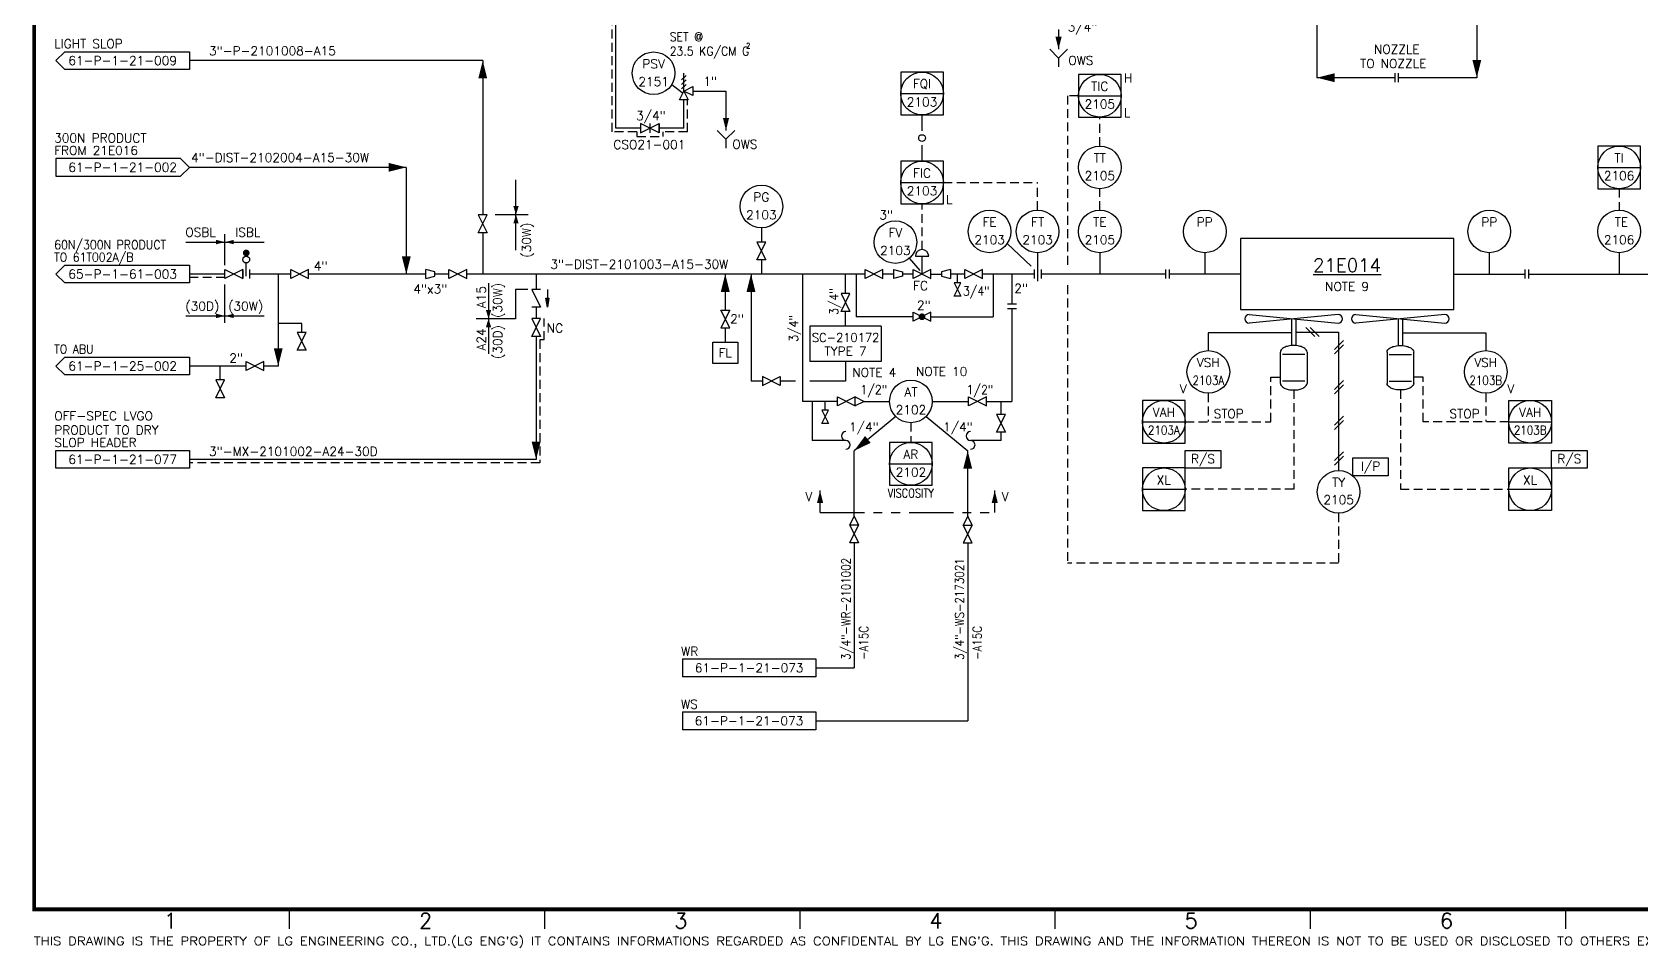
# Model space of a CAD drawing. Header units: millimetres. Extents: x 1928 to 2796, y 74 to 693.
# Drawn here: x 1927.9 to 2380.2, y 73.6 to 331 of the extents above; entities that cross this region are included whole.
import ezdxf
from ezdxf.enums import TextEntityAlignment as Align

# ---------------------------------------------------------------- set-up
doc = ezdxf.new("R2010")
doc.units = ezdxf.units.MM
doc.header["$LTSCALE"] = 10
doc.linetypes.add('HIDDEN', pattern=[0.375, 0.25, -0.125])
doc.linetypes.add('PHANTOM', pattern=[2.5, 1.25, -0.25, 0.25, -0.25, 0.25, -0.25])
for name, color, linetype in [('1', 1, 'Continuous'), ('2', 2, 'Continuous'), ('3', 3, 'Continuous'), ('DIM', 7, 'Continuous'), ('INST', 4, 'Continuous'), ('SPEC', 1, 'Continuous'), ('SYM', 7, 'Continuous'), ('TEXT', 7, 'Continuous')]:
    doc.layers.add(name, color=color, linetype=linetype)
doc.styles.add('ROMANS', font='romans')
doc.styles.add('S3', font='SIMPLEX')
doc.styles.add('SIMPLEX', font='SIMPLEX.shx', dxfattribs={"width": 0.9})
doc.styles.get("Standard").update_dxf_attribs({"font": 'simplex.shx'})

# ---------------------------------------------------------------- blocks, each defined once
blk = doc.blocks.new('D-LG')
at = {"style": 'ROMANS', "width": 1.023447}
blk.add_text("THIS DRAWING IS THE PROPERTY OF LG ENGINEERING CO., LTD.(LG ENG'G) IT CONTAINS INFORMATIONS REGARDED AS CONFIDENTAL BY LG ENG'G. THIS DRAWING AND THE INFORMATION THEREON IS NOT TO BE USED OR DISCLOSED TO OTHERS EXCEPT WITH WRITTEN LG ENG'G AUTHORIZTION. ", height=2.16, dxfattribs=at).set_placement((-0.08, -9.39), (505, -9.39), align=Align.FIT)
blk = doc.blocks.new('W1')
at = {"layer": '2'}
blk.add_lwpolyline([(0, 0, 0, 2.5, 0), (5, 0, 2.5, 2.5, 0)], format="xyseb", dxfattribs=at)
blk = doc.blocks.new('LB5')
for p, q in [((0, 1.25), (0, -1.25)), ((1, -0.625), (1, 3.125)), ((2, -1.25), (2, 1.25))]:
    blk.add_line(p, q)
at = {"const_width": 0.9375}
blk.add_lwpolyline([(0.53125, 5.9375, 1), (1.46875, 5.9375, 1)], format="xyb", close=True, dxfattribs=at)
blk.add_circle((1, 4.0625), 0.9375)
blk = doc.blocks.new('LV1')
for p, q in [((5, 1.25), (0, -1.25)), ((0, 1.25), (5, -1.25)), ((0, -1.25), (0, 1.25)), ((5, -1.25), (5, 1.25))]:
    blk.add_line(p, q)
blk = doc.blocks.new('LB1')
for p, q in [((0, -1.25), (0, 1.25)), ((2.5, 0.625), (0, 1.25)), ((2.5, -0.625), (2.5, 0.625)), ((0, -1.25), (2.5, -0.625))]:
    blk.add_line(p, q)
blk = doc.blocks.new('PA07')
at = {"layer": 'SYM'}
for centre, start, end in [((0, 0.05), 90, 270), ((0, -0.05), 270, 90)]:
    blk.add_arc(centre, 0.05, start, end, dxfattribs=at)
blk = doc.blocks.new('RB2')
blk.add_blockref('PA07', (0, 0))
blk = doc.blocks.new('LV3')
for p, q in [((5, 1.25), (0, -1.25)), ((0, -1.25), (0, 1.25)), ((0, 1.25), (5, -1.25)), ((5, -1.25), (5, 1.25))]:
    blk.add_line(p, q)
at = {"const_width": 0.9375}
blk.add_lwpolyline([(2.03125, 0, 1), (2.96875, 0, 1)], format="xyb", close=True, dxfattribs=at)
blk = doc.blocks.new('UM00')
for p, q in [((0.1, 0.025), (0, 0.05)), ((0, -0.05), (0, 0.05)), ((0.1, -0.025), (0.1, 0.025)), ((0, -0.05), (0.1, -0.025))]:
    blk.add_line(p, q)
blk = doc.blocks.new('DDOT')
blk.add_circle((0, 0), 0.0375)
blk = doc.blocks.new('LB8')
for p, q in [((0, 1.25), (0, -1.25)), ((1, 1.25), (1, -1.25))]:
    blk.add_line(p, q)
blk = doc.blocks.new('RB13')
at = {"layer": 'INST'}
for p, q in [((-0.075, -0.049), (0.025, 0.051)), ((-0.025, -0.049), (0.075, 0.051))]:
    blk.add_line(p, q, dxfattribs=at)
blk = doc.blocks.new('RB17')
for p, q in [((-0.1, 0), (0, -0.1)), ((0, -0.1), (0.1, 0)), ((0, -0.1), (0, -0.2))]:
    blk.add_line(p, q)
blk = doc.blocks.new('LV14')
for p, q in [((2.5, 0), (2.5, 5)), ((2.5, 0), (0, 1.25)), ((0, 1.25), (0, -1.25)), ((0, -1.25), (2.5, 0)), ((2.5, 0), (1.25, -2.5)), ((1.875, 4.375), (3.125, 3.125)), ((1.875, 3.125), (3.125, 1.875)), ((1.875, 1.875), (3.125, 0.625)), ((3.75, -2.5), (2.5, 0)), ((1.25, -2.5), (3.75, -2.5))]:
    blk.add_line(p, q)

msp = doc.modelspace()

# ---------------------------------------------------------------- linework, layer by layer
for p, q in [((2289.05, 351.18), (2289.05, 318.18)), ((2334.05, 351.18), (2334.05, 318.18)), ((1934.55, 322.99), (1937.05, 325.49)), ((1937.05, 320.49), (1934.55, 322.99)), ((1937.05, 325.49), (1972.05, 325.49)), ((1972.05, 325.49), (1972.05, 320.49)), ((2054.55, 322.99), (1972.05, 322.99)), ((2054.55, 322.99), (2054.55, 279.63)), ((1972.05, 320.49), (1937.05, 320.49)), ((2311.05, 318.18), (2289.05, 318.18)), ((2334.05, 318.18), (2312.05, 318.18)), ((2172.05, 313.74), (2184.05, 313.74)), ((2222.05, 313.13), (2234.05, 313.13)), ((2178.05, 303.24), (2178.05, 307.74)), ((2104.14, 302.65), (2098.88, 305.29)), ((2098.88, 302.65), (2104.14, 305.29)), ((2098.88, 305.29), (2098.88, 302.65)), ((2101.51, 305.29), (2101.51, 302.65)), ((2104.14, 305.29), (2104.14, 302.65)), ((2104.14, 305.29), (2104.14, 302.65)), ((2104.14, 302.65), (2104.14, 305.29)), ((2178.05, 294.74), (2178.05, 299.24)), ((1969.55, 295.49), (1934.55, 295.49)), ((1934.55, 295.49), (1934.55, 290.49)), ((1972.05, 292.99), (1969.55, 295.49)), ((1934.55, 290.49), (1969.55, 290.49)), ((1969.55, 290.49), (1972.05, 292.99)), ((2368.05, 292.99), (2380.05, 292.99)), ((2172.05, 288.74), (2184.05, 288.74)), ((2132.88, 275.99), (2132.88, 271.99)), ((1971.05, 271.99), (1993.05, 271.99)), ((1982.05, 265.49), (1982.05, 274.24)), ((2054.55, 274.63), (2054.55, 262.99)), ((2208.77, 265.22), (2201.99, 271.58)), ((2132.88, 266.99), (2132.88, 262.99)), ((2177.55, 263.99), (2174.5, 267.47)), ((2176.18, 267.99), (2179.93, 267.99)), ((1934.55, 262.99), (1937.05, 265.49)), ((1937.05, 260.49), (1934.55, 262.99)), ((1937.05, 265.49), (1972.05, 265.49)), ((1972.05, 265.49), (1972.05, 260.49)), ((1997.04, 262.99), (1997.04, 237.14)), ((2045.05, 264.24), (2050.05, 261.74)), ((2050.05, 264.24), (2045.05, 261.74)), ((2045.05, 261.74), (2045.05, 264.24)), ((2050.05, 261.74), (2050.05, 264.24)), ((2069.55, 262.99), (2069.55, 258.7)), ((2144.47, 262.99), (2144.47, 227.21)), ((2156.55, 257.51), (2156.55, 262.99)), ((2159.55, 262.99), (2159.55, 250.99)), ((2188.05, 260.49), (2188.05, 262.99)), ((2198.05, 262.99), (2198.05, 250.99)), ((2203.34, 262.99), (2203.34, 254.54)), ((2267.55, 262.99), (2247.55, 262.99)), ((2327.55, 262.99), (2347.55, 262.99)), ((1972.05, 260.49), (1937.05, 260.49)), ((1982.05, 249.27), (1982.05, 260.09)), ((2067.25, 258.7), (2063.75, 258.7)), ((2063.75, 258.7), (2063.75, 250.41)), ((2068.3, 258.7), (2070.8, 253.7)), ((2070.8, 258.7), (2068.3, 258.7)), ((2188.99, 260.49), (2187.11, 260.49)), ((2187.11, 260.49), (2188.99, 256.74)), ((2187.11, 256.74), (2188.99, 260.49)), ((2070.8, 253.7), (2068.3, 253.7)), ((2069.55, 253.7), (2069.55, 250.49)), ((2188.99, 256.74), (2187.11, 256.74)), ((2203.34, 253.29), (2203.34, 227.21)), ((1971.05, 251.23), (1993.05, 251.23)), ((2003.65, 249.09), (1997.04, 249.09)), ((2003.65, 246.59), (2003.65, 249.09)), ((2156.55, 248.38), (2156.55, 252.51)), ((2175.55, 250.99), (2159.55, 250.99)), ((2180.55, 250.99), (2198.05, 250.99)), ((2069.55, 245.49), (2069.55, 210.89)), ((2146.55, 248.38), (2146.55, 238.38)), ((2166.55, 248.38), (2146.55, 248.38)), ((2166.55, 248.38), (2166.55, 238.38)), ((2281.93, 246.49), (2258.55, 246.49)), ((2258.55, 246.49), (2258.55, 241.49)), ((2283.18, 246.66), (2295.19, 246.66)), ((2295.19, 246.66), (2295.19, 207.79)), ((2313.18, 246.49), (2336.55, 246.49)), ((2336.55, 246.49), (2336.55, 241.49)), ((1934.55, 237.14), (1937.05, 239.64)), ((1937.05, 234.64), (1934.55, 237.14)), ((1937.05, 239.64), (1972.05, 239.64)), ((1972.05, 239.64), (1972.05, 234.64)), ((1987.99, 237.14), (1972.05, 237.14)), ((1980.72, 233.22), (1980.72, 237.14)), ((1987.99, 235.89), (1987.99, 238.39)), ((1987.99, 238.39), (1992.99, 235.89)), ((1992.99, 238.39), (1987.99, 235.89)), ((1992.99, 235.89), (1992.99, 238.39)), ((1997.04, 237.14), (1992.99, 237.14)), ((2166.55, 238.38), (2146.55, 238.38)), ((2156.55, 238.38), (2156.55, 232.91)), ((1972.05, 234.64), (1937.05, 234.64)), ((2133.21, 232.91), (2129.97, 232.91)), ((2142.47, 232.91), (2138.21, 232.91)), ((2156.55, 232.91), (2146.47, 232.91)), ((2154.28, 227.21), (2144.47, 227.21)), ((2147.2, 227.21), (2147.2, 216.23)), ((2150.85, 224.71), (2150.85, 227.21)), ((2154.28, 225.96), (2154.28, 228.46)), ((2154.28, 228.46), (2159.28, 225.96)), ((2159.28, 228.46), (2154.28, 225.96)), ((2159.28, 228.46), (2161.78, 227.21)), ((2159.28, 225.96), (2159.28, 228.46)), ((2161.78, 227.21), (2159.28, 225.96)), ((2161.78, 227.21), (2168.93, 227.21)), ((2180.93, 227.21), (2191.14, 227.21)), ((2196.14, 228.46), (2191.14, 225.96)), ((2191.14, 228.46), (2196.14, 225.96)), ((2191.14, 225.96), (2191.14, 228.46)), ((2196.14, 225.96), (2196.14, 228.46)), ((2196.14, 227.21), (2203.34, 227.21)), ((2200.28, 223.53), (2200.28, 227.21)), ((2151.79, 224.71), (2149.91, 224.71)), ((2149.91, 224.71), (2151.79, 220.96)), ((2149.91, 220.96), (2151.79, 224.71)), ((2170.66, 223), (2158.97, 213.33)), ((2179.21, 223), (2190.9, 213.33)), ((2199.03, 223.53), (2201.53, 218.53)), ((2199.03, 218.53), (2201.53, 223.53)), ((2201.53, 223.53), (2199.03, 223.53)), ((2151.79, 220.96), (2149.91, 220.96)), ((2201.53, 218.53), (2199.03, 218.53)), ((2200.28, 216.23), (2200.28, 218.53)), ((2240.05, 221.49), (2252.05, 221.49)), ((2343.05, 221.49), (2355.05, 221.49)), ((1934.55, 213.39), (1972.05, 213.39)), ((1934.55, 208.39), (1934.55, 213.39)), ((1972.05, 213.39), (1972.05, 208.39)), ((2156.63, 216.23), (2147.2, 216.23)), ((2158.97, 194.92), (2158.97, 213.33)), ((2190.9, 194.92), (2190.9, 213.33)), ((2200.28, 216.23), (2191.7, 216.23)), ((2252.05, 213.41), (2262.05, 213.41)), ((2252.05, 208.41), (2252.05, 213.41)), ((2262.05, 213.41), (2262.05, 208.41)), ((2355.05, 208.41), (2355.05, 213.41)), ((2355.05, 213.41), (2365.05, 213.41)), ((2365.05, 213.41), (2365.05, 208.41)), ((1972.05, 208.39), (1934.55, 208.39)), ((2069.55, 210.89), (1972.05, 210.89)), ((2168.93, 209.66), (2180.93, 209.66)), ((2262.05, 208.41), (2252.05, 208.41)), ((2299.16, 211.3), (2309.16, 211.3)), ((2299.16, 206.3), (2299.16, 211.3)), ((2309.16, 211.3), (2309.16, 206.3)), ((2365.05, 208.41), (2355.05, 208.41)), ((2309.16, 206.3), (2299.16, 206.3)), ((2149.39, 196.02), (2149.39, 202.14)), ((2198.5, 196.02), (2198.5, 202.14)), ((2240.05, 202.49), (2252.05, 202.49)), ((2343.05, 202.49), (2355.05, 202.49)), ((2157.72, 192.42), (2158.97, 194.92)), ((2158.97, 194.92), (2160.22, 192.42)), ((2190.9, 194.92), (2189.65, 192.42)), ((2192.15, 192.42), (2190.9, 194.92)), ((2160.22, 192.42), (2157.72, 192.42)), ((2157.72, 192.42), (2160.22, 187.42)), ((2157.72, 187.42), (2160.22, 192.42)), ((2192.15, 187.42), (2189.65, 192.42)), ((2192.15, 192.42), (2189.65, 187.42)), ((2189.65, 192.42), (2192.15, 192.42)), ((2160.22, 187.42), (2157.72, 187.42)), ((2158.97, 187.42), (2158.97, 152.3)), ((2189.65, 187.42), (2192.15, 187.42)), ((2190.9, 187.42), (2190.9, 137.42)), ((2110.69, 154.8), (2148.19, 154.8)), ((2110.69, 154.8), (2110.69, 149.8)), ((2148.19, 154.8), (2148.19, 149.8)), ((2148.19, 149.8), (2110.69, 149.8)), ((2148.19, 152.3), (2158.97, 152.3)), ((2110.66, 139.92), (2148.16, 139.92)), ((2110.66, 139.92), (2110.66, 134.92)), ((2148.16, 139.92), (2148.16, 134.92)), ((2148.16, 137.42), (2190.9, 137.42)), ((2148.16, 134.92), (2110.66, 134.92))]:
    msp.add_line(p, q)
at = {"linetype": 'HIDDEN'}
for p, q in [((2090.93, 302.97), (2090.93, 337.03)), ((2219, 313.13), (2219, 264.85)), ((2222.05, 313.13), (2219, 313.13)), ((2112.09, 302.97), (2112.09, 311.94)), ((2228.05, 298.99), (2228.05, 307.13)), ((2097.88, 302.97), (2090.93, 302.97)), ((2097.88, 302.97), (2097.88, 301.65)), ((2097.88, 301.65), (2105.14, 301.65)), ((2105.14, 302.97), (2105.14, 301.65)), ((2112.09, 302.97), (2105.14, 302.97)), ((2184.05, 288.74), (2210.55, 288.74)), ((2210.55, 280.99), (2210.55, 288.74)), ((2228.05, 280.99), (2228.05, 286.99)), ((2178.05, 269.86), (2178.05, 282.74)), ((2219, 259.85), (2219, 181.76)), ((2071.8, 244.49), (2071.8, 250.49)), ((2070.55, 244.49), (2070.55, 209.89)), ((2071.8, 244.49), (2070.55, 244.49)), ((2276.14, 221.49), (2276.14, 234.03)), ((2276.14, 234.03), (2278.8, 234.03)), ((2318.96, 234.03), (2316.3, 234.03)), ((2318.96, 221.49), (2318.96, 234.03)), ((2258.55, 229.49), (2258.55, 221.53)), ((2282.55, 230.41), (2282.55, 202.49)), ((2312.55, 230.41), (2312.55, 202.49)), ((2336.55, 229.49), (2336.55, 221.53)), ((2174.93, 221.21), (2174.93, 215.66)), ((2252.05, 221.49), (2276.14, 221.49)), ((2343.05, 221.49), (2318.96, 221.49)), ((2070.55, 209.89), (1972.05, 209.89)), ((2282.55, 202.49), (2252.05, 202.49)), ((2312.55, 202.49), (2343.05, 202.49)), ((2295.19, 195.79), (2295.19, 181.76)), ((2295.19, 181.76), (2219, 181.76))]:
    msp.add_line(p, q, dxfattribs=at)
at = {"color": 7}
for p, q in [((2110.59, 313.94), (2107.66, 316.23)), ((2119.23, 237.85), (2119.23, 243.85)), ((2119.23, 243.85), (2126.23, 243.85)), ((2126.23, 243.85), (2126.23, 237.85)), ((2126.23, 237.85), (2119.23, 237.85))]:
    msp.add_line(p, q, dxfattribs=at)
at = {"color": 3}
for q in [(1972.05, 292.99), (2033.05, 262.99)]:
    msp.add_line((2033.05, 292.99), q, dxfattribs=at)
at = {"linetype": 'HIDDEN', "extrusion": (0, 0, -1)}
msp.add_line((2374.05, 286.99), (2374.05, 280.99), dxfattribs=at)
at = {"extrusion": (0, 0, -1)}
for p, q in [((2210.55, 268.99), (2210.55, 260.99)), ((2228.05, 268.99), (2228.05, 262.99)), ((2257.55, 268.99), (2257.55, 262.99)), ((2337.55, 268.99), (2337.55, 262.99)), ((2374.05, 268.99), (2374.05, 262.99)), ((2122.73, 262.99), (2122.73, 252.85)), ((2129.97, 262.99), (2129.97, 232.91)), ((2209.55, 264.24), (2209.55, 261.74)), ((2211.55, 264.24), (2211.55, 261.74))]:
    msp.add_line(p, q, dxfattribs=at)
at = {"color": 7, "extrusion": (0, 0, -1)}
msp.add_line((2122.73, 247.85), (2122.73, 243.85), dxfattribs=at)
at = {"linetype": 'PHANTOM'}
msp.add_line((2149.39, 196.02), (2198.5, 196.02), dxfattribs=at)
at = {"color": 6, "const_width": 1.07}
msp.add_lwpolyline([(1928.39, 682.05), (2790.55, 682.05), (2790.55, 84.43), (1928.39, 84.43), (1928.39, 682.05)], dxfattribs=at)
for points in [[(2172.05, 319.74), (2172.05, 307.74), (2184.05, 307.74), (2184.05, 319.74)], [(2222.05, 319.13), (2222.05, 307.13), (2234.05, 307.13), (2234.05, 319.13)], [(2368.05, 298.99), (2368.05, 286.99), (2380.05, 286.99), (2380.05, 298.99)], [(2172.05, 294.74), (2172.05, 282.74), (2184.05, 282.74), (2184.05, 294.74)], [(2252.05, 227.49), (2240.05, 227.49), (2240.05, 215.49), (2252.05, 215.49)], [(2343.05, 227.49), (2355.05, 227.49), (2355.05, 215.49), (2343.05, 215.49)], [(2168.93, 215.66), (2168.93, 203.66), (2180.93, 203.66), (2180.93, 215.66)], [(2252.05, 208.49), (2240.05, 208.49), (2240.05, 196.49), (2252.05, 196.49)], [(2343.05, 208.49), (2355.05, 208.49), (2355.05, 196.49), (2343.05, 196.49)]]:
    msp.add_lwpolyline(points, close=True)
at = {"color": 7}
msp.add_circle((2102.59, 319.44), 6, dxfattribs=at)
for centre in [(2178.05, 313.74), (2228.05, 313.13), (2228.05, 292.99), (2374.05, 292.99), (2178.05, 288.74), (2132.88, 281.99), (2197.05, 274.99), (2210.55, 274.99), (2228.05, 274.99), (2257.55, 274.99), (2337.55, 274.99), (2374.05, 274.99), (2170.55, 271.99), (2258.55, 235.49), (2336.55, 235.49), (2174.93, 227.21), (2246.05, 221.49), (2349.05, 221.49), (2174.93, 209.66), (2246.05, 202.49), (2349.05, 202.49), (2295.19, 201.79)]:
    msp.add_circle(centre, 6)
msp.add_arc((2178.05, 267.99), 1.87, 0, 180)
at = {"layer": '1'}
for p, q in [((2072.71, 258.7), (2072.71, 253.7)), ((2072.71, 253.7), (2072.29, 256.2)), ((2072.29, 256.2), (2072.71, 256.2)), ((2072.71, 254.62), (2072.47, 256.05)), ((2072.47, 256.05), (2072.95, 256.05)), ((2072.71, 255.53), (2072.64, 255.9)), ((2072.64, 255.9), (2072.77, 255.9)), ((2073.12, 256.2), (2072.71, 253.7)), ((2072.71, 256.2), (2073.12, 256.2)), ((2072.95, 256.05), (2072.71, 254.62)), ((2072.77, 255.9), (2072.71, 255.53))]:
    msp.add_line(p, q, dxfattribs=at)
at = {"layer": '2'}
for p, q in [((2327.55, 272.99), (2267.55, 272.99)), ((2267.55, 272.99), (2267.55, 252.99)), ((2327.55, 252.99), (2327.55, 272.99)), ((2267.55, 252.99), (2327.55, 252.99)), ((2270.05, 251.66), (2295.05, 249.16)), ((2295.05, 251.66), (2270.05, 249.16)), ((2281.93, 250.41), (2281.93, 242.91)), ((2283.18, 250.41), (2283.18, 242.91)), ((2300.05, 251.66), (2325.05, 249.16)), ((2325.05, 251.66), (2300.05, 249.16)), ((2311.93, 250.41), (2311.93, 242.91)), ((2313.18, 250.41), (2313.18, 242.91)), ((2278.8, 232.28), (2278.8, 241.03)), ((2285.68, 240.41), (2279.43, 240.41)), ((2286.3, 241.03), (2286.3, 232.28)), ((2308.8, 241.03), (2308.8, 232.28)), ((2309.43, 240.41), (2315.68, 240.41)), ((2316.3, 232.28), (2316.3, 241.03)), ((2285.68, 232.91), (2279.43, 232.91)), ((2309.43, 232.91), (2315.68, 232.91))]:
    msp.add_line(p, q, dxfattribs=at)
for points in [[(2286.3, 241.03, 0.174705), (2286.07, 241.67, 0.104203), (2285.2, 242.36, 0.064948), (2284.07, 242.75, 0.051099), (2282.55, 242.91, 0.051099), (2281.04, 242.75, 0.064948), (2279.9, 242.36, 0.104203), (2279.03, 241.67, 0.174705), (2278.8, 241.03, 0.174705)], [(2308.8, 241.03, -0.174705), (2309.03, 241.67, -0.104203), (2309.9, 242.36, -0.064948), (2311.04, 242.75, -0.051099), (2312.55, 242.91, -0.051099), (2314.07, 242.75, -0.064948), (2315.2, 242.36, -0.104203), (2316.07, 241.67, -0.174705), (2316.3, 241.03, -0.174705)], [(2278.8, 232.28, 0.174705), (2279.03, 231.65, 0.104203), (2279.9, 230.96, 0.064948), (2281.04, 230.56, 0.051099), (2282.55, 230.41, 0.051099), (2284.07, 230.56, 0.064948), (2285.2, 230.96, 0.104203), (2286.07, 231.65, 0.174705), (2286.3, 232.28, 0.174705)], [(2316.3, 232.28, -0.174705), (2316.07, 231.65, -0.104203), (2315.2, 230.96, -0.064948), (2314.07, 230.56, -0.051099), (2312.55, 230.41, -0.051099), (2311.04, 230.56, -0.064948), (2309.9, 230.96, -0.104203), (2309.03, 231.65, -0.174705), (2308.8, 232.28, -0.174705)]]:
    msp.add_lwpolyline(points, format="xyb", dxfattribs=at)
for centre, start, end in [((2270.05, 250.41), 90, 270), ((2295.05, 250.41), 270, 90), ((2300.05, 250.41), 90, 270), ((2325.05, 250.41), 270, 90)]:
    msp.add_arc(centre, 1.25, start, end, dxfattribs=at)
at = {"layer": '3'}
for p, q in [((2091.93, 303.97), (2091.93, 338.03)), ((2216.44, 331.78), (2216.44, 326.21)), ((2113.59, 314.44), (2122.93, 314.44)), ((2122.93, 314.44), (2122.93, 303.39)), ((2111.09, 303.97), (2111.09, 311.94)), ((2098.88, 303.97), (2091.93, 303.97)), ((2111.09, 303.97), (2104.14, 303.97)), ((1982.05, 262.99), (1972.05, 262.99)), ((2000.54, 262.99), (1989.05, 262.99)), ((2000.54, 262.99), (1989.05, 262.99)), ((2038.55, 262.99), (2005.54, 262.99)), ((2045.05, 262.99), (2041.05, 262.99)), ((2162.05, 262.99), (2050.05, 262.99)), ((2170.05, 262.99), (2167.05, 262.99)), ((2175.55, 262.99), (2172.55, 262.99)), ((2180.55, 262.99), (2183.55, 262.99)), ((2190.05, 262.99), (2186.05, 262.99)), ((2209.55, 262.99), (2195.05, 262.99)), ((2246.55, 262.99), (2211.55, 262.99)), ((2348.55, 262.99), (2551.05, 262.99))]:
    msp.add_line(p, q, dxfattribs=at)
at = {"layer": '3', "color": 7, "linetype": 'HIDDEN'}
msp.add_line((1982.05, 261.99), (1972.05, 261.99), dxfattribs=at)
at = {"layer": 'DIM', "color": 7}
for p, q in [((2000.15, 84.43), (2000.15, 78.97)), ((2071.9, 84.43), (2071.9, 78.97)), ((2143.66, 84.43), (2143.66, 78.97)), ((2215.42, 84.43), (2215.42, 78.97)), ((2287.18, 84.43), (2287.18, 78.97)), ((2358.93, 84.43), (2358.93, 78.97))]:
    msp.add_line(p, q, dxfattribs=at)
at = {"layer": 'INST'}
for p, q in [((2294.01, 241.8), (2296.51, 244.3)), ((2294.01, 240.56), (2296.51, 243.06)), ((2294.01, 230.56), (2296.51, 233.06)), ((2294.01, 229.32), (2296.51, 231.82)), ((2294.01, 220.56), (2296.51, 223.06)), ((2294.01, 219.32), (2296.51, 221.82)), ((2294.01, 210.56), (2296.51, 213.06)), ((2294.01, 209.32), (2296.51, 211.82))]:
    msp.add_line(p, q, dxfattribs=at)
at = {"layer": 'SPEC', "color": 7}
for p, q in [((2063.89, 269.67), (2063.89, 289.51)), ((2058.06, 279.71), (2067.33, 279.71)), ((2056.17, 260.45), (2056.17, 240.61)), ((2063.75, 250.41), (2052.73, 250.41))]:
    msp.add_line(p, q, dxfattribs=at)
at = {"layer": 'SYM'}
for p, q in [((2178.05, 262.99), (2178.05, 267.99)), ((2175.55, 264.24), (2180.55, 261.74)), ((2180.55, 264.24), (2175.55, 261.74)), ((2175.55, 261.74), (2175.55, 264.24)), ((2180.55, 261.74), (2180.55, 264.24)), ((2204.59, 254.54), (2202.09, 254.54)), ((2202.09, 253.29), (2204.59, 253.29))]:
    msp.add_line(p, q, dxfattribs=at)
at = {"layer": 'TEXT', "color": 7}
for points in [[(2063.89, 279.63), (2063.14, 282.13), (2064.64, 282.13)], [(2063.89, 279.71), (2064.64, 277.21), (2063.14, 277.21)], [(2056.17, 250.41), (2055.42, 252.91), (2056.92, 252.91)], [(2056.17, 250.49), (2056.92, 247.99), (2055.42, 247.99)]]:
    msp.add_solid(points, dxfattribs=at)

# ---------------------------------------------------------------- block references
for name, p, xscale, yscale, zscale, rotation in [('W1', (2216.44, 326.21), 0.7000000000000455, 0.7000000000000455, 0.7000000000000455, 90), ('W1', (2122.93, 303.39), 0.7000000000000455, 0.7000000000000455, 0.7000000000000455, 90), ('DDOT', (2178.05, 301.24), 25, 25, 25, 90), ('W1', (1982.05, 271.99), 0.5, 0.5, 0.5, 180), ('UM00', (2170.05, 262.99), -25, 25, 25, 180), ('UM00', (2186.05, 262.99), 25, 25, 25, 180), ('W1', (1982.05, 251.23), 0.5, 0.5, 0.5, 180), ('W1', (2149.39, 202.14), 0.7000000000000455, 0.7000000000000455, 0.7000000000000455, 270), ('W1', (2198.5, 202.14), 0.7000000000000455, 0.7000000000000455, 0.7000000000000455, 270)]:
    msp.add_blockref(name, p, dxfattribs=dict(xscale=xscale, yscale=yscale, zscale=zscale, rotation=rotation))
for name, p, xscale, yscale, zscale in [('RB17', (2216.44, 326.21), 25, 25, 25), ('W1', (1982.05, 271.99), 0.5, 0.5, 0.5), ('W1', (1982.05, 251.23), 0.5, 0.5, 0.5), ('RB13', (2287.84, 246.66), -25, 25, 25), ('RB2', (2156.63, 216.23), 25, 25, 25), ('RB2', (2191.7, 216.23), 25, 25, 25), ('D-LG', (1928.39, 84.43), 1.070999999999998, 1.070999999999998, 1.070999999999998)]:
    msp.add_blockref(name, p, dxfattribs=dict(xscale=xscale, yscale=yscale, zscale=zscale))
for name, p, rotation in [('W1', (2054.55, 322.99), 270), ('W1', (2334.05, 318.18), 90), ('W1', (2033.05, 292.99), 180), ('LV1', (2054.55, 274.63), 90), ('LV1', (2132.88, 266.99), 90), ('W1', (2033.05, 262.99), 90), ('W1', (2122.73, 262.99), 270), ('W1', (2129.97, 262.99), 270), ('LV1', (2156.55, 252.51), 90), ('LV1', (2069.55, 245.49), 90), ('LV1', (2003.65, 241.59), 90), ('W1', (1997.04, 237.14), 90), ('LV1', (1980.72, 228.22), 90), ('LV1', (2138.21, 232.91), 180), ('W1', (2069.55, 210.89), 90), ('W1', (2158.97, 213.33), 39.58680757397227), ('W1', (2190.9, 213.33), 270)]:
    msp.add_blockref(name, p, dxfattribs=dict(rotation=rotation))
at = {"color": 7, "xscale": -1}
msp.add_blockref('LV14', (2113.59, 314.44), dxfattribs=at)
at = {"xscale": -1}
for name, p, rotation in [('LB8', (2311.05, 318.18), 180), ('LV1', (2122.73, 247.85), 270)]:
    msp.add_blockref(name, p, dxfattribs=dict(at, rotation=rotation))
at = {"color": 7, "xscale": 25, "yscale": 25, "zscale": 25}
msp.add_blockref('RB17', (2122.93, 303.39), dxfattribs=at)
for name, p in [('LB5', (1987.05, 262.99)), ('LV1', (1982.05, 262.99)), ('LV1', (2000.54, 262.99)), ('LB1', (2038.55, 262.99)), ('LV1', (2162.05, 262.99)), ('LB8', (2246.55, 262.99)), ('LV3', (2175.55, 250.99))]:
    msp.add_blockref(name, p)
at = {"xscale": -1}
for name, p in [('LV1', (2195.05, 262.99)), ('LB8', (2348.55, 262.99))]:
    msp.add_blockref(name, p, dxfattribs=at)
at = {"layer": '3'}
msp.add_blockref('W1', (2289.05, 318.18), dxfattribs=at)

# ---------------------------------------------------------------- texts
at = {"width": 0.9}
for s, height, p in [('SET @', 2.5, (2107.09, 328.44)), ('23.5 KG/CM G', 2.5, (2107.09, 324.4)), ('2', 1.5, (2128.61, 326.44)), ('60N/300N PRODUCT', 2.5, (1934.05, 269.99)), ('TO 61T002A/B', 2.5, (1934.05, 266.49)), ('3/4"', 2.5, (2189.55, 256.99)), ('TO ABU', 2.5, (1934.05, 240.64)), ('1/2"', 2.5, (2160.74, 229.25)), ('1/2"', 2.5, (2190.58, 229.25))]:
    msp.add_text(s, height=height, dxfattribs=at).set_placement(p)
for s, p in [('3/4"', (2219.01, 331.21)), ('LIGHT SLOP', (1934.05, 326.49)), ('3"-P-2101008-A15', (1977.55, 324.49)), ('1"', (2116.59, 315.91)), ('H', (2234.81, 316.85)), ('3/4"', (2097.65, 306.27)), ('L', (2234.81, 307.09)), ('300N PRODUCT', (1934.05, 299.99)), ('FROM 21E016', (1934.05, 296.49)), ('CSO21-001', (2091.26, 298.14)), ('L', (2184.81, 282.7)), ('OSBL', (1970.93, 273.49)), ('ISBL', (1984.93, 273.49)), ('3"-DIST-2101003-A15-30W', (2073.55, 264.49)), ('4"', (2007.05, 263.99)), ('4"x3"', (2035.05, 257.56)), ('FC', (2175.55, 258.49)), ('(30D)', (1970.93, 252.73)), ('(30W)', (1982.96, 252.73)), ('NC', (2072.55, 246.56)), ('2"', (2124.11, 249.15)), ('2"', (1983.28, 238.14)), ('V', (2250.55, 229.49)), ('V', (2342.65, 229.49)), ('OFF-SPEC LVGO', (1934.05, 221.89)), ('PRODUCT TO DRY', (1934.05, 217.89)), ('SLOP HEADER', (1934.05, 214.39)), ('3"-MX-2101002-A24-30D', (1977.55, 211.89)), ('WR', (2110.32, 155.7)), ('WS', (2110.28, 140.82))]:
    msp.add_text(s, height=2.5).set_placement(p)
for s, p in [('NOZZLE', (2311.55, 326.18)), ('61-P-1-21-009', (1953.3, 322.99)), ('PSV', (2102.59, 322.09)), ('TO NOZZLE', (2310.55, 322.18)), ('2151', (2102.59, 317.09)), ('FQI', (2178.05, 316.38)), ('TIC', (2228.05, 315.77)), ('2103', (2178.05, 311.38)), ('2105', (2228.05, 310.77)), ('61-P-1-21-002', (1953.3, 292.99)), ('TT', (2228.05, 295.63)), ('TI', (2374.05, 295.63)), ('FIC', (2178.05, 291.38)), ('2105', (2228.05, 290.63)), ('2106', (2374.05, 290.63)), ('PG', (2132.88, 284.63)), ('2103', (2178.05, 286.38)), ('2103', (2132.88, 279.63)), ('3"', (2167.96, 279.62)), ('FE', (2197.05, 277.63)), ('FT', (2210.55, 277.63)), ('TE', (2228.05, 277.63)), ('PP', (2257.55, 277.63)), ('PP', (2337.55, 277.63)), ('TE ', (2375.55, 277.63)), ('FV', (2170.55, 274.63)), ('2103', (2197.05, 272.63)), ('2103', (2210.55, 272.63)), ('2105', (2228.05, 272.63)), ('2106', (2374.05, 272.63)), ('2103', (2170.55, 269.63)), ('65-P-1-61-003', (1953.3, 262.99)), ('2"', (2205.91, 258.97)), ('2"', (2178.54, 254.23)), ('TYPE 7', (2156.55, 241.33)), ('61-P-1-25-002', (1953.3, 237.14)), ('NOTE 4', (2164.62, 235.33)), ('NOTE 10', (2183.55, 235.61)), ('VSH', (2258.55, 238.13)), ('VSH', (2336.55, 238.13)), ('AT', (2174.93, 229.86)), ('1/4"', (2161.71, 219.86)), ('2102', (2174.93, 224.86)), ('1/4"', (2188.16, 219.86)), ('VAH', (2246.05, 224.13)), ('VAH', (2349.05, 224.13)), ('AR', (2174.93, 212.31)), ('R/S', (2257.05, 210.91)), ('R/S', (2360.05, 210.91)), ('61-P-1-21-077', (1953.3, 210.89)), ('2102', (2174.93, 207.31)), ('I/P', (2304.16, 208.8)), ('XL', (2246.05, 205.13)), ('TY', (2295.19, 204.44)), ('XL', (2349.05, 205.13)), ('2105', (2295.19, 199.55)), ('61-P-1-21-073', (2129.44, 152.3)), ('61-P-1-21-073', (2129.41, 137.42))]:
    msp.add_text(s, height=2.5).set_placement(p, align=Align.MIDDLE)
at = {"style": 'ROMANS'}
for s, p in [('OWS', (2219.18, 321.79)), ('OWS', (2124.71, 298.22)), ('V', (2145.25, 199.19)), ('V', (2200.48, 199.19))]:
    msp.add_text(s, height=2.5, dxfattribs=at).set_placement(p)
at = {"color": 7}
msp.add_text('4"-DIST-2102004-A15-30W', height=2.5, dxfattribs=at).set_placement((1972.55, 294.49))
msp.add_text('(30W)', height=2.5, rotation=90).set_placement((2068.1, 267.6))
for s, p in [('A15', (2055.39, 253.39)), ('(30W)', (2059.96, 250.68)), ('A24', (2055.39, 241.49)), ('(30D)', (2059.96, 239.11))]:
    msp.add_text(s, height=2.5, rotation=90, dxfattribs=at).set_placement(p)
for s, width, p in [('3/4"', 0.9, (2154.51, 251.49)), ('3/4"', 0.9, (2143.18, 243.96)), ('3/4"-WR-2101002', 0.85, (2157.91, 154.53)), ('3/4"-WS-2173021', 0.85, (2189.83, 154.53)), ('-A15C', 0.85, (2162.9, 154.53)), ('-A15C', 0.85, (2194.82, 154.53))]:
    msp.add_text(s, height=2.5, rotation=90, dxfattribs=dict(width=width)).set_placement(p)
at = {"style": 'SIMPLEX'}
msp.add_text('NOTE 9', height=2.5, dxfattribs=at).set_placement((2297.55, 259.49), align=Align.MIDDLE)
at = {"width": 0.920895}
msp.add_text('SC-210172', height=2.5, dxfattribs=at).set_placement((2147.09, 243.91), (2166.05, 243.91), align=Align.FIT)
at = {"color": 7}
msp.add_text('FL', height=2.5, dxfattribs=at).set_placement((2122.73, 240.85), align=Align.MIDDLE)
for s, width, p in [('2103A', 0.85, (2258.55, 233.13)), ('2103B', 0.85, (2336.55, 233.13)), ('2103A', 0.85, (2246.05, 219.13)), ('2103B', 0.85, (2349.05, 219.13)), ('VISCOSITY', 0.8, (2174.88, 201.42))]:
    msp.add_text(s, height=2.5, dxfattribs=dict(width=width)).set_placement(p, align=Align.MIDDLE)
at = {"linetype": 'HIDDEN'}
for p in [(2260.05, 222.49), (2326.36, 222.49)]:
    msp.add_text('STOP', height=2.5, dxfattribs=at).set_placement(p)
at = {"layer": '2', "style": 'SIMPLEX'}
msp.add_text('%%U21E014', height=3.75, dxfattribs=at).set_placement((2297.55, 265.49), align=Align.MIDDLE)
at = {"layer": 'DIM', "color": 2, "style": 'S3'}
for s, p in [('1', (1966.71, 81.22)), ('2', (2038.47, 81.22)), ('3', (2110.23, 81.22)), ('4', (2181.98, 81.22)), ('5', (2253.74, 81.22)), ('6', (2325.5, 81.22))]:
    msp.add_text(s, height=4.28, dxfattribs=at).set_placement(p, align=Align.MIDDLE)

doc.saveas('drawing.dxf')
